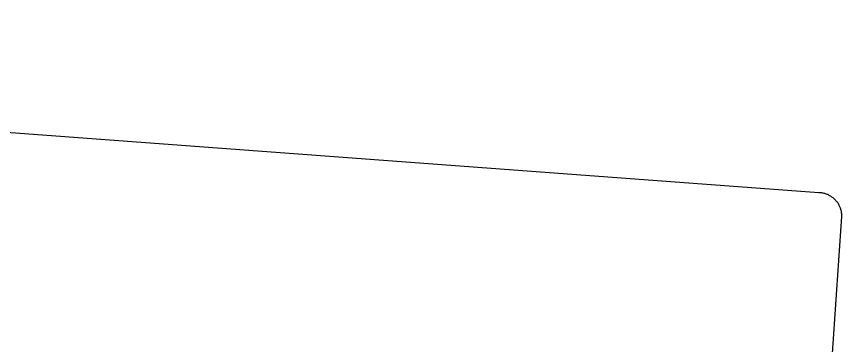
# Model space of a CAD drawing. Header units: millimetres. Extents: x -573 to 3430, y 0 to 3769.
# Drawn here: x 1801.99 to 1838.98, y 379.39 to 394.13 of the extents above; entities that cross this region are included whole.
import ezdxf

# ---------------------------------------------------------------- set-up
doc = ezdxf.new("R2010")
doc.units = ezdxf.units.MM
doc.layers.add('01 Basic thick', color=7, linetype='Continuous', lineweight=35)

msp = doc.modelspace()

# ---------------------------------------------------------------- linework, layer by layer
at = {"layer": '01 Basic thick', "lineweight": -3}
for p, q in [((1731.675, 394.127), (1837.974, 386.246)), ((1837.974, 386.246), (1838.01, 386.245)), ((1838.01, 386.245), (1838.045, 386.242)), ((1838.045, 386.242), (1838.081, 386.238)), ((1838.081, 386.238), (1838.116, 386.232)), ((1838.116, 386.232), (1838.151, 386.226)), ((1838.151, 386.226), (1838.186, 386.218)), ((1838.186, 386.218), (1838.221, 386.209)), ((1838.221, 386.209), (1838.255, 386.199)), ((1838.255, 386.199), (1838.289, 386.188)), ((1838.289, 386.188), (1838.322, 386.175)), ((1838.322, 386.175), (1838.355, 386.162)), ((1838.355, 386.162), (1838.388, 386.147)), ((1838.388, 386.147), (1838.42, 386.131)), ((1838.42, 386.131), (1838.451, 386.114)), ((1838.451, 386.114), (1838.482, 386.096)), ((1838.482, 386.096), (1838.512, 386.077)), ((1838.512, 386.077), (1838.542, 386.057)), ((1838.542, 386.057), (1838.571, 386.036)), ((1838.571, 386.036), (1838.599, 386.014)), ((1838.599, 386.014), (1838.626, 385.991)), ((1838.626, 385.991), (1838.653, 385.967)), ((1838.653, 385.967), (1838.678, 385.942)), ((1838.678, 385.942), (1838.703, 385.917)), ((1838.703, 385.917), (1838.727, 385.89)), ((1838.727, 385.89), (1838.75, 385.863)), ((1838.75, 385.863), (1838.772, 385.835)), ((1838.772, 385.835), (1838.793, 385.806)), ((1838.793, 385.806), (1838.814, 385.777)), ((1838.814, 385.777), (1838.833, 385.746)), ((1838.833, 385.746), (1838.851, 385.716)), ((1838.851, 385.716), (1838.868, 385.684)), ((1838.868, 385.684), (1838.884, 385.652)), ((1838.884, 385.652), (1838.898, 385.62)), ((1838.898, 385.62), (1838.912, 385.587)), ((1838.912, 385.587), (1838.924, 385.553)), ((1838.924, 385.553), (1838.936, 385.519)), ((1838.936, 385.519), (1838.946, 385.485)), ((1838.984, 385.167), (1838.529, 378.605)), ((1838.946, 385.485), (1838.955, 385.451)), ((1838.955, 385.451), (1838.963, 385.416)), ((1838.963, 385.416), (1838.97, 385.381)), ((1838.97, 385.381), (1838.975, 385.345)), ((1838.975, 385.345), (1838.979, 385.31)), ((1838.979, 385.31), (1838.982, 385.274)), ((1838.982, 385.274), (1838.984, 385.239)), ((1838.984, 385.239), (1838.985, 385.203)), ((1838.985, 385.203), (1838.984, 385.167))]:
    msp.add_line(p, q, dxfattribs=at)

doc.saveas('drawing.dxf')
